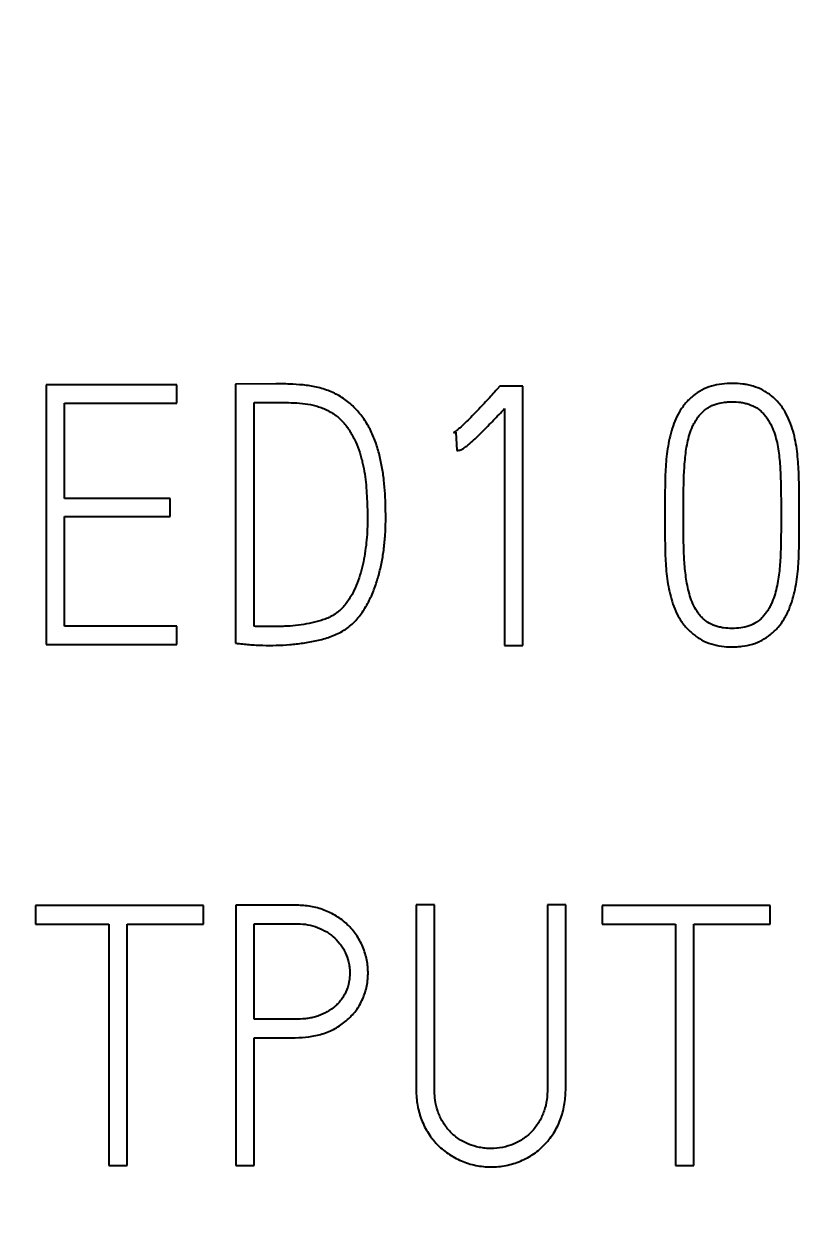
# Model space of a CAD drawing. Extents: x 0 to 420, y 0 to 297.
# Drawn here: x 124.86 to 129.73, y 165.62 to 172.96 of the extents above; entities that cross this region are included whole.
import ezdxf

# ---------------------------------------------------------------- set-up
doc = ezdxf.new("R2010")
doc.units = 0
doc.header["$LTSCALE"] = 23.1
doc.layers.add('10100_DIM_FRONT', color=7, linetype='CONTINUOUS')
doc.layers.add('10500_FRONT_LABELING', color=7, linetype='CONTINUOUS')
doc.styles.get("Standard").update_dxf_attribs({"font": 'txt', "width": 0.8})
doc.dimstyles.new('DIMSTYLE_1', dxfattribs={"dimtxt": 3.5, "dimasz": 3.5, "dimexe": 0.18, "dimexo": 0.0625, "dimgap": 0.09, "dimtad": 1, "dimtxsty": 'STANDARD', "dimcen": 0.09, "dimazin": 3, "dimtp": 0.05, "dimtm": 0.05, "dimtfac": 1, "dimtofl": 0, "dimtmove": 0, "dimatfit": 3, "dimtolj": 1})

# ---------------------------------------------------------------- blocks, each defined once
blk = doc.blocks.new('*D0')
at = {"layer": '10100_DIM_FRONT', "linetype": 'CONTINUOUS'}
for p, q in [((109.270844, 186.639203), (109.270844, 130.967761)), ((144.770844, 186.639203), (144.770844, 130.967761)), ((109.270844, 132.967761), (127.020844, 132.967761)), ((144.770844, 132.967761), (127.020844, 132.967761))]:
    blk.add_line(p, q, dxfattribs=at)
for points in [[(112.770844, 133.467761), (109.270844, 132.967761), (112.770844, 132.467761)], [(141.270844, 132.467761), (144.770844, 132.967761), (141.270844, 133.467761)]]:
    blk.add_solid(points, dxfattribs=at)
at = {"layer": '10100_DIM_FRONT', "linetype": 'CONTINUOUS', "width": 0.678571}
blk.add_text('35,5', height=3.5, dxfattribs=at).set_placement((123.190186, 133.842761))

msp = doc.modelspace()

# ---------------------------------------------------------------- linework, layer by layer
at = {"layer": '10500_FRONT_LABELING', "color": 7, "linetype": 'CONTINUOUS'}
for p, q in [((124.995, 170.7402), (124.995, 169.1446)), ((125.7997, 170.7402), (124.995, 170.7402)), ((125.7997, 170.627), (125.7997, 170.7402)), ((126.4071, 170.7469), (126.1605, 170.7446)), ((126.1605, 170.7446), (126.1605, 169.1513)), ((127.7855, 170.7313), (127.7698, 170.7136)), ((127.9267, 170.7313), (127.7855, 170.7313)), ((127.9267, 169.138), (127.9267, 170.7313)), ((125.1071, 170.0412), (125.1071, 170.627)), ((125.1071, 170.627), (125.7997, 170.627)), ((126.2748, 169.2556), (126.2748, 170.6315)), ((126.2748, 170.6315), (126.4519, 170.6315)), ((127.8146, 170.5937), (127.8146, 169.138)), ((127.5008, 170.4451), (127.5143, 170.4495)), ((127.5143, 170.4495), (127.521, 170.3363)), ((125.7571, 170.0412), (125.1071, 170.0412)), ((125.7571, 169.9302), (125.7571, 170.0412)), ((125.1071, 169.2556), (125.1071, 169.9302)), ((125.1071, 169.9302), (125.7571, 169.9302)), ((128.8008, 169.9502), (128.8008, 169.9258)), ((128.9151, 169.9258), (128.9151, 169.9502)), ((129.5158, 169.9502), (129.5158, 169.9258)), ((129.6279, 169.9258), (129.6279, 169.9502)), ((125.7997, 169.2556), (125.1071, 169.2556)), ((125.7997, 169.1446), (125.7997, 169.2556)), ((124.995, 169.1446), (125.7997, 169.1446)), ((127.8146, 169.138), (127.9267, 169.138)), ((124.9295, 167.538), (124.9295, 167.4248)), ((125.9632, 167.538), (124.9295, 167.538)), ((125.9632, 167.4248), (125.9632, 167.538)), ((126.1629, 167.5402), (126.1629, 165.9402)), ((126.5273, 167.5402), (126.1629, 167.5402)), ((127.2713, 167.5424), (127.2713, 166.4151)), ((127.3832, 167.5424), (127.2713, 167.5424)), ((127.3832, 166.4151), (127.3832, 167.5424)), ((128.0789, 167.5424), (128.0789, 166.4151)), ((128.1909, 167.5424), (128.0789, 167.5424)), ((128.1909, 166.4151), (128.1909, 167.5424)), ((128.4147, 167.538), (128.4147, 167.4248)), ((129.4484, 167.538), (128.4147, 167.538)), ((129.4484, 167.4248), (129.4484, 167.538)), ((124.9295, 167.4248), (125.3816, 167.4248)), ((125.3816, 167.4248), (125.3816, 165.9402)), ((125.4935, 165.9402), (125.4935, 167.4248)), ((125.4935, 167.4248), (125.9632, 167.4248)), ((126.2749, 166.839), (126.2749, 167.427)), ((126.2749, 167.427), (126.5273, 167.427)), ((128.4147, 167.4248), (128.8668, 167.4248)), ((128.8668, 167.4248), (128.8668, 165.9402)), ((128.9788, 165.9402), (128.9788, 167.4248)), ((128.9788, 167.4248), (129.4484, 167.4248)), ((126.5273, 166.839), (126.2749, 166.839)), ((126.2749, 165.9402), (126.2749, 166.7258)), ((126.2749, 166.7258), (126.5273, 166.7258)), ((125.3816, 165.9402), (125.4935, 165.9402)), ((126.1629, 165.9402), (126.2749, 165.9402)), ((128.8668, 165.9402), (128.9788, 165.9402))]:
    msp.add_line(p, q, dxfattribs=at)
for points, knots in [([(126.1605, 169.1513), (126.1745, 169.1499), (126.1884, 169.1486), (126.2163, 169.146), (126.2302, 169.1447), (126.2581, 169.1422), (126.2721, 169.1411), (126.2999, 169.1394), (126.3138, 169.1389), (126.3555, 169.1378), (126.3832, 169.1378), (126.4387, 169.1393), (126.4664, 169.1408), (126.5217, 169.1452), (126.5493, 169.1483), (126.6044, 169.1563), (126.6319, 169.1614), (126.6731, 169.1705), (126.6868, 169.1738), (126.7142, 169.1814), (126.7277, 169.1856), (126.7542, 169.1952), (126.7672, 169.2005), (126.7928, 169.2121), (126.8054, 169.2185), (126.8299, 169.2327), (126.8419, 169.2406), (126.8643, 169.2576), (126.8749, 169.2668), (126.9049, 169.296), (126.9226, 169.3177), (126.9468, 169.3527), (126.9544, 169.3645), (126.9687, 169.3887), (126.9754, 169.401), (126.9945, 169.4383), (127.0055, 169.464), (127.025, 169.5167), (127.0334, 169.5437), (127.0482, 169.5978), (127.0545, 169.6251), (127.065, 169.6798), (127.0692, 169.7073), (127.0761, 169.7625), (127.0788, 169.7903), (127.0826, 169.8459), (127.0836, 169.8738), (127.0842, 169.9299), (127.0836, 169.958), (127.0824, 170.0141), (127.0816, 170.0422), (127.0784, 170.098), (127.0759, 170.1258), (127.0696, 170.1813), (127.0657, 170.209), (127.0582, 170.2502), (127.0554, 170.2639), (127.0493, 170.2913), (127.0461, 170.305), (127.0391, 170.3322), (127.0353, 170.3458), (127.0269, 170.3729), (127.0223, 170.3863), (127.0073, 170.4258), (126.9956, 170.4514), (126.9756, 170.4886), (126.9685, 170.5008), (126.9533, 170.5247), (126.9452, 170.5364), (126.9281, 170.5588), (126.9192, 170.5697), (126.9006, 170.5906), (126.8909, 170.6007), (126.8707, 170.6201), (126.8602, 170.6294), (126.838, 170.647), (126.8264, 170.6553), (126.7904, 170.678), (126.7652, 170.6903), (126.726, 170.7058), (126.7127, 170.7105), (126.6857, 170.719), (126.672, 170.7228), (126.6307, 170.7324), (126.603, 170.7365), (126.5473, 170.742), (126.5193, 170.7437), (126.4773, 170.7455), (126.4633, 170.746), (126.4352, 170.7468), (126.4211, 170.747), (126.4071, 170.7469)], [0, 0, 0, 0, 0.015625, 0.015625, 0.03125, 0.03125, 0.046875, 0.046875, 0.0625, 0.0625, 0.09375, 0.09375, 0.125, 0.125, 0.15625, 0.15625, 0.1875, 0.1875, 0.203125, 0.203125, 0.21875, 0.21875, 0.234375, 0.234375, 0.25, 0.25, 0.265625, 0.265625, 0.28125, 0.28125, 0.3125, 0.3125, 0.328125, 0.328125, 0.34375, 0.34375, 0.375, 0.375, 0.40625, 0.40625, 0.4375, 0.4375, 0.46875, 0.46875, 0.5, 0.5, 0.53125, 0.53125, 0.5625, 0.5625, 0.59375, 0.59375, 0.625, 0.625, 0.65625, 0.65625, 0.671875, 0.671875, 0.6875, 0.6875, 0.703125, 0.703125, 0.71875, 0.71875, 0.75, 0.75, 0.765625, 0.765625, 0.78125, 0.78125, 0.796875, 0.796875, 0.8125, 0.8125, 0.828125, 0.828125, 0.84375, 0.84375, 0.875, 0.875, 0.890625, 0.890625, 0.90625, 0.90625, 0.9375, 0.9375, 0.96875, 0.96875, 0.984375, 0.984375, 1, 1, 1, 1]), ([(129.6279, 169.9502), (129.6279, 169.9926), (129.6276, 170.035), (129.6266, 170.1197), (129.6262, 170.1621), (129.6227, 170.2466), (129.6194, 170.2887), (129.6115, 170.3517), (129.6083, 170.3727), (129.6002, 170.4144), (129.5953, 170.4353), (129.5834, 170.4767), (129.5766, 170.4972), (129.5605, 170.537), (129.5512, 170.5563), (129.5345, 170.5841), (129.5286, 170.5932), (129.516, 170.6107), (129.5094, 170.6191), (129.4886, 170.6435), (129.4734, 170.6586), (129.4482, 170.6791), (129.4394, 170.6855), (129.4214, 170.6974), (129.4122, 170.7029), (129.3837, 170.7177), (129.3638, 170.7256), (129.3327, 170.7349), (129.3221, 170.7375), (129.301, 170.7419), (129.2905, 170.7437), (129.2586, 170.7478), (129.2372, 170.7491), (129.1941, 170.7491), (129.1724, 170.7479), (129.1298, 170.7423), (129.1088, 170.738), (129.0676, 170.7258), (129.0473, 170.7177), (129.0092, 170.6979), (128.9913, 170.6861), (128.9662, 170.6657), (128.9581, 170.6584), (128.9427, 170.6433), (128.9354, 170.6354), (128.9215, 170.6191), (128.9149, 170.6106), (128.9023, 170.5931), (128.8963, 170.5841), (128.8797, 170.5562), (128.8704, 170.537), (128.8544, 170.4974), (128.8476, 170.4772), (128.8355, 170.4361), (128.8303, 170.4151), (128.8218, 170.3733), (128.8183, 170.3523), (128.8096, 170.2892), (128.8061, 170.247), (128.8025, 170.1623), (128.802, 170.1199), (128.8011, 170.0351), (128.8008, 169.9926), (128.8008, 169.9502)], [0, 0, 0, 0, 0.0625, 0.0625, 0.125, 0.125, 0.1875, 0.1875, 0.21875, 0.21875, 0.25, 0.25, 0.28125, 0.28125, 0.3125, 0.3125, 0.328125, 0.328125, 0.34375, 0.34375, 0.375, 0.375, 0.390625, 0.390625, 0.40625, 0.40625, 0.4375, 0.4375, 0.453125, 0.453125, 0.46875, 0.46875, 0.5, 0.5, 0.53125, 0.53125, 0.5625, 0.5625, 0.59375, 0.59375, 0.625, 0.625, 0.640625, 0.640625, 0.65625, 0.65625, 0.671875, 0.671875, 0.6875, 0.6875, 0.71875, 0.71875, 0.75, 0.75, 0.78125, 0.78125, 0.8125, 0.8125, 0.875, 0.875, 0.9375, 0.9375, 1, 1, 1, 1]), ([(127.7698, 170.7136), (127.7593, 170.7017), (127.7484, 170.6901), (127.7269, 170.6668), (127.7162, 170.6551), (127.6838, 170.6203), (127.6621, 170.5972), (127.6181, 170.5514), (127.5961, 170.5286), (127.5617, 170.4957), (127.5501, 170.485), (127.5322, 170.4694), (127.5261, 170.4642), (127.5139, 170.4542), (127.5076, 170.4493), (127.5008, 170.4451)], [0, 0, 0, 0, 0.125, 0.125, 0.25, 0.25, 0.5, 0.5, 0.75, 0.75, 0.875, 0.875, 0.9375, 0.9375, 1, 1, 1, 1]), ([(126.4519, 170.6315), (126.4747, 170.6315), (126.4974, 170.6309), (126.5428, 170.6285), (126.5654, 170.6268), (126.6104, 170.6212), (126.6328, 170.6171), (126.6659, 170.6076), (126.6769, 170.6039), (126.6984, 170.596), (126.7089, 170.5916), (126.7296, 170.5819), (126.7397, 170.5766), (126.7594, 170.5649), (126.7691, 170.5584), (126.7966, 170.5377), (126.8129, 170.5219), (126.8425, 170.4873), (126.8558, 170.4683), (126.8795, 170.4293), (126.8902, 170.4092), (126.9088, 170.3678), (126.9168, 170.3464), (126.9274, 170.3137), (126.9306, 170.3027), (126.9367, 170.2807), (126.9394, 170.2696), (126.9471, 170.2364), (126.9514, 170.2142), (126.9582, 170.1696), (126.9607, 170.1471), (126.9647, 170.1022), (126.9662, 170.0797), (126.9687, 170.0346), (126.9698, 170.012), (126.9713, 169.9668), (126.9718, 169.9441), (126.972, 169.8988), (126.9717, 169.8761), (126.9698, 169.8309), (126.9683, 169.8084), (126.9641, 169.7635), (126.9614, 169.7411), (126.955, 169.6965), (126.9511, 169.6743), (126.9418, 169.6301), (126.9364, 169.608), (126.9177, 169.5424), (126.9021, 169.4998), (126.87, 169.4393), (126.8581, 169.42), (126.8314, 169.3837), (126.8166, 169.3667), (126.7951, 169.3477), (126.7907, 169.344), (126.7817, 169.3369), (126.7679, 169.3268), (126.7533, 169.3182), (126.733, 169.3082), (126.7224, 169.304), (126.701, 169.2962), (126.6901, 169.2925), (126.6574, 169.2827), (126.6354, 169.2776), (126.5912, 169.2688), (126.5466, 169.2617), (126.5017, 169.2575), (126.4678, 169.2555), (126.4564, 169.255), (126.4337, 169.2542), (126.4224, 169.2538), (126.3883, 169.2532), (126.3656, 169.2534), (126.3316, 169.2534), (126.3202, 169.2533), (126.2975, 169.2538), (126.2862, 169.2544), (126.2748, 169.2556)], [0, 0, 0, 0, 0.03125, 0.03125, 0.0625, 0.0625, 0.09375, 0.09375, 0.109375, 0.109375, 0.125, 0.125, 0.140625, 0.140625, 0.15625, 0.15625, 0.1875, 0.1875, 0.21875, 0.21875, 0.25, 0.25, 0.28125, 0.28125, 0.296875, 0.296875, 0.3125, 0.3125, 0.34375, 0.34375, 0.375, 0.375, 0.40625, 0.40625, 0.4375, 0.4375, 0.46875, 0.46875, 0.5, 0.5, 0.53125, 0.53125, 0.5625, 0.5625, 0.59375, 0.59375, 0.625, 0.625, 0.6875, 0.6875, 0.71875, 0.71875, 0.75, 0.75, 0.757812, 0.757812, 0.765625, 0.78125, 0.78125, 0.796875, 0.796875, 0.8125, 0.8125, 0.84375, 0.84375, 0.875, 0.90625, 0.90625, 0.921875, 0.921875, 0.9375, 0.9375, 0.96875, 0.96875, 0.984375, 0.984375, 1, 1, 1, 1]), ([(127.521, 170.3363), (127.5252, 170.3363), (127.5293, 170.337), (127.5374, 170.3387), (127.5414, 170.3396), (127.5493, 170.3425), (127.553, 170.3443), (127.5602, 170.3483), (127.5636, 170.3506), (127.5738, 170.3576), (127.5804, 170.3626), (127.5933, 170.3729), (127.5996, 170.3782), (127.6182, 170.3944), (127.6303, 170.4056), (127.6541, 170.4283), (127.6659, 170.4398), (127.7009, 170.4746), (127.7239, 170.4982), (127.7695, 170.5458), (127.7921, 170.5697), (127.8146, 170.5937)], [0, 0, 0, 0, 0.03125, 0.03125, 0.0625, 0.0625, 0.09375, 0.09375, 0.125, 0.125, 0.1875, 0.1875, 0.25, 0.25, 0.375, 0.375, 0.5, 0.5, 0.75, 0.75, 1, 1, 1, 1]), ([(128.9151, 169.9502), (128.9151, 169.9853), (128.9153, 170.0205), (128.9161, 170.0907), (128.9166, 170.1258), (128.9182, 170.1785), (128.9189, 170.196), (128.9209, 170.2311), (128.9221, 170.2486), (128.9252, 170.2837), (128.9269, 170.3012), (128.9313, 170.3361), (128.9339, 170.3535), (128.9405, 170.3879), (128.9445, 170.4049), (128.9538, 170.4385), (128.9592, 170.4552), (128.9691, 170.4796), (128.9727, 170.4876), (128.9807, 170.5036), (128.9851, 170.5113), (128.9991, 170.5339), (129.0096, 170.5481), (129.0277, 170.5678), (129.034, 170.574), (129.0473, 170.5857), (129.0542, 170.5911), (129.0687, 170.601), (129.0763, 170.6055), (129.0922, 170.6135), (129.1005, 170.6169), (129.1257, 170.6257), (129.1429, 170.6296), (129.1692, 170.6334), (129.1781, 170.6344), (129.1959, 170.6356), (129.2047, 170.6359), (129.2312, 170.636), (129.2488, 170.635), (129.275, 170.6315), (129.2837, 170.6299), (129.301, 170.626), (129.3097, 170.6236), (129.3351, 170.615), (129.3511, 170.6075), (129.3738, 170.5931), (129.381, 170.5878), (129.3946, 170.5763), (129.4009, 170.5701), (129.4128, 170.5569), (129.4184, 170.55), (129.4289, 170.5355), (129.4339, 170.5281), (129.448, 170.5056), (129.4561, 170.4898), (129.4699, 170.4572), (129.4758, 170.4403), (129.4858, 170.4062), (129.49, 170.3891), (129.4968, 170.3546), (129.4994, 170.3372), (129.5039, 170.3024), (129.5056, 170.2849), (129.5087, 170.2499), (129.51, 170.2324), (129.512, 170.1972), (129.5127, 170.1796), (129.5143, 170.1267), (129.5148, 170.0914), (129.5156, 170.0208), (129.5158, 169.9855), (129.5158, 169.9502)], [0, 0, 0, 0, 0.0625, 0.0625, 0.125, 0.125, 0.15625, 0.15625, 0.1875, 0.1875, 0.21875, 0.21875, 0.25, 0.25, 0.28125, 0.28125, 0.3125, 0.3125, 0.328125, 0.328125, 0.34375, 0.34375, 0.375, 0.375, 0.390625, 0.390625, 0.40625, 0.40625, 0.421875, 0.421875, 0.4375, 0.4375, 0.46875, 0.46875, 0.484375, 0.484375, 0.5, 0.5, 0.53125, 0.53125, 0.546875, 0.546875, 0.5625, 0.5625, 0.59375, 0.59375, 0.609375, 0.609375, 0.625, 0.625, 0.640625, 0.640625, 0.65625, 0.65625, 0.6875, 0.6875, 0.71875, 0.71875, 0.75, 0.75, 0.78125, 0.78125, 0.8125, 0.8125, 0.84375, 0.84375, 0.875, 0.875, 0.9375, 0.9375, 1, 1, 1, 1]), ([(128.8008, 169.9258), (128.8008, 169.8836), (128.8011, 169.8414), (128.802, 169.7571), (128.8025, 169.7149), (128.8061, 169.6308), (128.8096, 169.5889), (128.8182, 169.5263), (128.8217, 169.5055), (128.8301, 169.464), (128.8352, 169.4433), (128.8472, 169.4021), (128.854, 169.3817), (128.87, 169.3422), (128.8793, 169.3229), (128.896, 169.2953), (128.902, 169.2863), (128.9147, 169.269), (128.9214, 169.2607), (128.9354, 169.2447), (128.9428, 169.237), (128.958, 169.2221), (128.9659, 169.2149), (128.9823, 169.2011), (128.9909, 169.1945), (129.0086, 169.1822), (129.0177, 169.1766), (129.0457, 169.1613), (129.0655, 169.1533), (129.1068, 169.1407), (129.1278, 169.1363), (129.17, 169.1305), (129.1912, 169.1292), (129.2234, 169.1291), (129.2342, 169.1293), (129.2556, 169.1305), (129.2662, 169.1315), (129.2978, 169.1355), (129.3186, 169.1397), (129.3492, 169.1487), (129.3593, 169.1522), (129.3792, 169.1602), (129.3891, 169.1647), (129.4176, 169.1797), (129.4352, 169.1917), (129.4599, 169.2121), (129.4679, 169.2193), (129.4833, 169.2345), (129.4906, 169.2423), (129.5115, 169.2666), (129.5241, 169.2839), (129.541, 169.3114), (129.5463, 169.3209), (129.5559, 169.3399), (129.5604, 169.3496), (129.5729, 169.379), (129.5799, 169.399), (129.5924, 169.4397), (129.5976, 169.4604), (129.6065, 169.5024), (129.61, 169.5234), (129.6188, 169.5866), (129.6225, 169.6288), (129.6262, 169.7135), (129.6266, 169.756), (129.6276, 169.8409), (129.6279, 169.8833), (129.6279, 169.9258)], [0, 0, 0, 0, 0.0625, 0.0625, 0.125, 0.125, 0.1875, 0.1875, 0.21875, 0.21875, 0.25, 0.25, 0.28125, 0.28125, 0.3125, 0.3125, 0.328125, 0.328125, 0.34375, 0.34375, 0.359375, 0.359375, 0.375, 0.375, 0.390625, 0.390625, 0.40625, 0.40625, 0.4375, 0.4375, 0.46875, 0.46875, 0.5, 0.5, 0.515625, 0.515625, 0.53125, 0.53125, 0.5625, 0.5625, 0.578125, 0.578125, 0.59375, 0.59375, 0.625, 0.625, 0.640625, 0.640625, 0.65625, 0.65625, 0.6875, 0.6875, 0.703125, 0.703125, 0.71875, 0.71875, 0.75, 0.75, 0.78125, 0.78125, 0.8125, 0.8125, 0.875, 0.875, 0.9375, 0.9375, 1, 1, 1, 1]), ([(129.5158, 169.9258), (129.5158, 169.8907), (129.5156, 169.8556), (129.5147, 169.7853), (129.5143, 169.7502), (129.5125, 169.6976), (129.5117, 169.68), (129.5095, 169.645), (129.5081, 169.6276), (129.503, 169.5753), (129.4984, 169.5406), (129.4876, 169.4891), (129.4834, 169.472), (129.4734, 169.4382), (129.4678, 169.4215), (129.4578, 169.3972), (129.4541, 169.3892), (129.4462, 169.3734), (129.4419, 169.3656), (129.4327, 169.3507), (129.4278, 169.3435), (129.4174, 169.3294), (129.4119, 169.3227), (129.4003, 169.3097), (129.3941, 169.3035), (129.3807, 169.2918), (129.3736, 169.2863), (129.3517, 169.2716), (129.3359, 169.2638), (129.3022, 169.2521), (129.285, 169.2482), (129.2502, 169.2433), (129.2325, 169.2423), (129.1971, 169.2423), (129.1795, 169.2433), (129.1534, 169.247), (129.1447, 169.2486), (129.1275, 169.2526), (129.1188, 169.255), (129.0937, 169.2636), (129.0778, 169.2712), (129.0556, 169.2859), (129.0485, 169.2914), (129.0352, 169.303), (129.0289, 169.3092), (129.0171, 169.3223), (129.0116, 169.3292), (129.001, 169.3435), (128.9961, 169.3509), (128.9825, 169.3735), (128.9749, 169.3893), (128.9619, 169.4221), (128.9565, 169.439), (128.947, 169.4729), (128.9429, 169.4899), (128.9325, 169.5412), (128.9279, 169.5758), (128.9228, 169.6279), (128.9214, 169.6453), (128.9192, 169.6802), (128.9184, 169.6977), (128.9167, 169.7503), (128.9162, 169.7854), (128.9153, 169.8556), (128.9151, 169.8907), (128.9151, 169.9258)], [0, 0, 0, 0, 0.0625, 0.0625, 0.125, 0.125, 0.15625, 0.15625, 0.1875, 0.1875, 0.25, 0.25, 0.28125, 0.28125, 0.3125, 0.3125, 0.328125, 0.328125, 0.34375, 0.34375, 0.359375, 0.359375, 0.375, 0.375, 0.390625, 0.390625, 0.40625, 0.40625, 0.4375, 0.4375, 0.46875, 0.46875, 0.5, 0.5, 0.53125, 0.53125, 0.546875, 0.546875, 0.5625, 0.5625, 0.59375, 0.59375, 0.609375, 0.609375, 0.625, 0.625, 0.640625, 0.640625, 0.65625, 0.65625, 0.6875, 0.6875, 0.71875, 0.71875, 0.75, 0.75, 0.8125, 0.8125, 0.84375, 0.84375, 0.875, 0.875, 0.9375, 0.9375, 1, 1, 1, 1]), ([(126.5273, 166.7258), (126.5556, 166.7258), (126.5838, 166.7275), (126.6394, 166.735), (126.6668, 166.7408), (126.7074, 166.7534), (126.7209, 166.7583), (126.7469, 166.7692), (126.7596, 166.7753), (126.7843, 166.7888), (126.7962, 166.7962), (126.8195, 166.8123), (126.8308, 166.821), (126.8631, 166.8487), (126.8825, 166.869), (126.908, 166.9026), (126.9159, 166.9144), (126.9303, 166.939), (126.9367, 166.9516), (126.9536, 166.9903), (126.962, 167.0172), (126.973, 167.0731), (126.9754, 167.1012), (126.9747, 167.1435), (126.9738, 167.1576), (126.9705, 167.1859), (126.9681, 167.1999), (126.9589, 167.2411), (126.9502, 167.2678), (126.9329, 167.3068), (126.9265, 167.3195), (126.9124, 167.3439), (126.897, 167.3674), (126.8793, 167.3892), (126.8604, 167.4101), (126.8503, 167.4202), (126.8185, 167.4485), (126.7955, 167.4647), (126.7589, 167.4858), (126.7463, 167.4924), (126.7205, 167.5043), (126.7074, 167.5095), (126.6676, 167.5235), (126.6402, 167.53), (126.5981, 167.5363), (126.584, 167.5378), (126.5557, 167.5397), (126.5415, 167.5402), (126.5273, 167.5402)], [0, 0, 0, 0, 0.0625, 0.0625, 0.125, 0.125, 0.15625, 0.15625, 0.1875, 0.1875, 0.21875, 0.21875, 0.25, 0.25, 0.3125, 0.3125, 0.34375, 0.34375, 0.375, 0.375, 0.4375, 0.4375, 0.5, 0.5, 0.53125, 0.53125, 0.5625, 0.5625, 0.625, 0.625, 0.65625, 0.65625, 0.6875, 0.71875, 0.71875, 0.75, 0.75, 0.8125, 0.8125, 0.84375, 0.84375, 0.875, 0.875, 0.9375, 0.9375, 0.96875, 0.96875, 1, 1, 1, 1]), ([(126.5273, 167.427), (126.5482, 167.427), (126.569, 167.4258), (126.61, 167.4201), (126.6303, 167.4156), (126.6703, 167.4023), (126.6893, 167.3939), (126.7165, 167.3787), (126.7254, 167.3733), (126.7427, 167.3616), (126.7511, 167.3552), (126.775, 167.335), (126.7894, 167.3201), (126.8085, 167.2955), (126.8144, 167.287), (126.8254, 167.2691), (126.8304, 167.2598), (126.8435, 167.2315), (126.8502, 167.2119), (126.8574, 167.1813), (126.8593, 167.171), (126.862, 167.1504), (126.8627, 167.14), (126.8632, 167.1193), (126.8629, 167.1089), (126.8611, 167.0882), (126.8596, 167.0777), (126.8535, 167.047), (126.8473, 167.0272), (126.8347, 166.9986), (126.8298, 166.9892), (126.819, 166.9714), (126.813, 166.9629), (126.8001, 166.9467), (126.7932, 166.9389), (126.7784, 166.9242), (126.7705, 166.9172), (126.7459, 166.8978), (126.7281, 166.8869), (126.7001, 166.8727), (126.6905, 166.8684), (126.6711, 166.8608), (126.6613, 166.8574), (126.6413, 166.8517), (126.6312, 166.8492), (126.6107, 166.8452), (126.6004, 166.8436), (126.5691, 166.84), (126.5482, 166.839), (126.5273, 166.839)], [0, 0, 0, 0, 0.0625, 0.0625, 0.125, 0.125, 0.1875, 0.1875, 0.21875, 0.21875, 0.25, 0.25, 0.3125, 0.3125, 0.34375, 0.34375, 0.375, 0.375, 0.4375, 0.4375, 0.46875, 0.46875, 0.5, 0.5, 0.53125, 0.53125, 0.5625, 0.5625, 0.625, 0.625, 0.65625, 0.65625, 0.6875, 0.6875, 0.71875, 0.71875, 0.75, 0.75, 0.8125, 0.8125, 0.84375, 0.84375, 0.875, 0.875, 0.90625, 0.90625, 0.9375, 0.9375, 1, 1, 1, 1]), ([(127.2713, 166.4151), (127.2713, 166.3838), (127.2733, 166.3529), (127.2801, 166.307), (127.283, 166.2918), (127.2886, 166.2692), (127.2907, 166.2617), (127.2952, 166.2468), (127.2976, 166.2393), (127.3109, 166.2025), (127.3243, 166.1747), (127.3483, 166.1351), (127.3569, 166.1223), (127.3709, 166.1037), (127.3757, 166.0976), (127.3858, 166.0856), (127.3911, 166.0797), (127.4179, 166.0513), (127.4415, 166.0312), (127.4798, 166.0046), (127.4931, 165.9964), (127.5207, 165.9812), (127.5347, 165.9745), (127.5777, 165.9564), (127.6074, 165.9472), (127.6535, 165.9378), (127.669, 165.9354), (127.6999, 165.9322), (127.7309, 165.9306), (127.7619, 165.932), (127.7929, 165.935), (127.8085, 165.9374), (127.8545, 165.9466), (127.8842, 165.9556), (127.9272, 165.9734), (127.9414, 165.9801), (127.969, 165.9951), (127.9822, 166.0033), (128.0204, 166.0298), (128.0439, 166.05), (128.0707, 166.0785), (128.0759, 166.0844), (128.086, 166.0964), (128.0908, 166.1025), (128.1048, 166.1212), (128.1134, 166.1341), (128.1294, 166.1607), (128.1369, 166.1743), (128.1504, 166.2024), (128.1565, 166.217), (128.167, 166.2463), (128.1715, 166.2611), (128.1789, 166.2911), (128.1819, 166.3063), (128.1865, 166.3371), (128.1882, 166.3526), (128.1904, 166.3838), (128.1909, 166.3995), (128.1909, 166.4151)], [0, 0, 0, 0, 0.0625, 0.0625, 0.09375, 0.09375, 0.109375, 0.109375, 0.125, 0.125, 0.1875, 0.1875, 0.21875, 0.21875, 0.234375, 0.234375, 0.25, 0.25, 0.3125, 0.3125, 0.34375, 0.34375, 0.375, 0.375, 0.4375, 0.4375, 0.46875, 0.46875, 0.5, 0.53125, 0.53125, 0.5625, 0.5625, 0.625, 0.625, 0.65625, 0.65625, 0.6875, 0.6875, 0.75, 0.75, 0.765625, 0.765625, 0.78125, 0.78125, 0.8125, 0.8125, 0.84375, 0.84375, 0.875, 0.875, 0.90625, 0.90625, 0.9375, 0.9375, 0.96875, 0.96875, 1, 1, 1, 1]), ([(128.0789, 166.4151), (128.0789, 166.3913), (128.0775, 166.3677), (128.071, 166.3212), (128.0659, 166.2983), (128.0544, 166.2645), (128.0499, 166.2533), (128.04, 166.2316), (128.0345, 166.2211), (128.0226, 166.2006), (128.0162, 166.1906), (128.0023, 166.1713), (127.9948, 166.162), (127.9706, 166.1355), (127.9528, 166.1199), (127.9236, 166.0996), (127.9135, 166.0933), (127.8924, 166.0818), (127.8816, 166.0767), (127.8486, 166.0632), (127.8258, 166.0564), (127.7788, 166.0469), (127.7552, 166.0445), (127.7197, 166.0445), (127.7078, 166.0451), (127.6841, 166.0475), (127.6722, 166.0493), (127.6372, 166.0563), (127.6144, 166.0629), (127.5814, 166.0763), (127.5705, 166.0814), (127.5495, 166.0928), (127.5394, 166.099), (127.5103, 166.1192), (127.4924, 166.1347), (127.4681, 166.1611), (127.4606, 166.1704), (127.4466, 166.1896), (127.4401, 166.1996), (127.4282, 166.2201), (127.4227, 166.2306), (127.4126, 166.2523), (127.4082, 166.2634), (127.3966, 166.2971), (127.3913, 166.3201), (127.3863, 166.3555), (127.3851, 166.3674), (127.3836, 166.3912), (127.3832, 166.4031), (127.3832, 166.4151)], [0, 0, 0, 0, 0.0625, 0.0625, 0.125, 0.125, 0.15625, 0.15625, 0.1875, 0.1875, 0.21875, 0.21875, 0.25, 0.25, 0.3125, 0.3125, 0.34375, 0.34375, 0.375, 0.375, 0.4375, 0.4375, 0.5, 0.5, 0.53125, 0.53125, 0.5625, 0.5625, 0.625, 0.625, 0.65625, 0.65625, 0.6875, 0.6875, 0.75, 0.75, 0.78125, 0.78125, 0.8125, 0.8125, 0.84375, 0.84375, 0.875, 0.875, 0.9375, 0.9375, 0.96875, 0.96875, 1, 1, 1, 1])]:
    msp.add_open_spline(points, degree=3, knots=knots, dxfattribs=at)

# ---------------------------------------------------------------- dimensions: what is measured, and where the dimension line sits
at = {"layer": '10100_DIM_FRONT', "linetype": 'CONTINUOUS'}
dim = msp.add_linear_dim(base=(144.7708, 132.9678), p1=(109.2708, 186.6392), p2=(144.7708, 186.6392), text='35,5', dimstyle='DIMSTYLE_1', dxfattribs=at)
dim.commit()
dim.dimension.update_dxf_attribs({"geometry": '*D0', "text_midpoint": (127.9402, 135.5928), "dimtype": 160})

doc.saveas('drawing.dxf')
